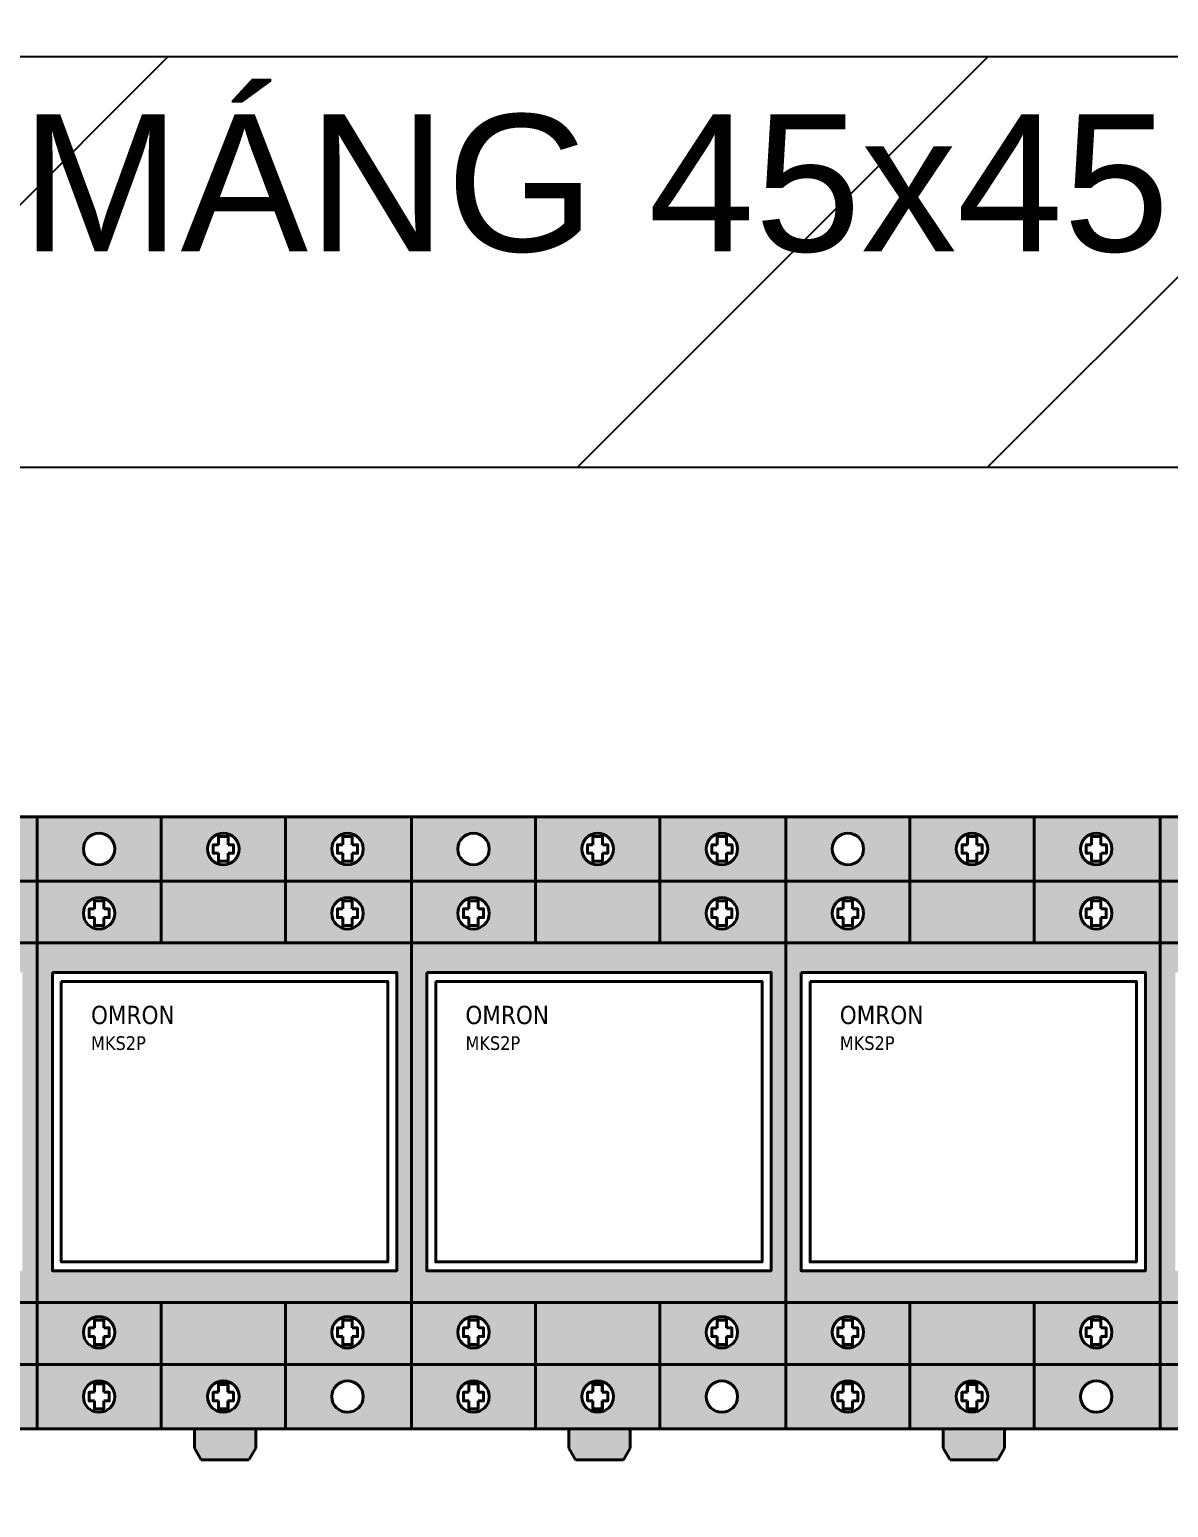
# Model space of a CAD drawing. Header units: inches. Extents: x 14 to 2932, y 13 to 1968.
# Drawn here: x 1271.1 to 1395.8, y 996.5 to 1158.4 of the extents above; entities that cross this region are included whole.
import ezdxf

# ---------------------------------------------------------------- set-up
doc = ezdxf.new("R2010")
doc.units = ezdxf.units.IN
doc.header["$MEASUREMENT"] = 0
doc.layers.add('3', color=7, linetype='Continuous')
doc.layers.add('TEXT', color=3, linetype='Continuous', lineweight=9)
doc.styles.add('Tahoma (Input Text)', font='tahoma.ttf')
doc.styles.add('text tủ 17.7', font='arial.ttf', dxfattribs={"height": 15})

msp = doc.modelspace()

# ---------------------------------------------------------------- hatches: boundary and pattern name
at = {"layer": '3'}
h = msp.add_hatch(dxfattribs=at)
h.set_pattern_fill('ANSI32', color=8, scale=10)
h.set_pattern_definition([(45, (-5275.68, 2855.33), (-67.3519, 67.3519), []), (45, (-5230.78, 2855.33), (-67.3519, 67.3519), [])])
h.paths.add_polyline_path([(1077.636, 809.416), (1122.636, 809.416), (1122.636, 1637.416), (1077.636, 1637.416)])
h.paths.add_polyline_path([(1605.636, 809.416), (1560.636, 809.416), (1560.636, 1637.416), (1605.636, 1637.416)])
h.paths.add_polyline_path([(1122.636, 1305.416), (1560.636, 1305.416), (1560.636, 1350.416), (1122.636, 1350.416)])
h.paths.add_polyline_path([(1122.636, 1155.416), (1560.636, 1155.416), (1560.636, 1110.416), (1122.636, 1110.416)])
h.paths.add_polyline_path([(1122.636, 921.923), (1560.636, 921.923), (1560.636, 966.923), (1122.636, 966.923)])
at = {"layer": '3', "lineweight": 40, "true_color": 0x636466}
h = msp.add_hatch(color=251, dxfattribs=at)
h.dxf.hatch_style = 1
h.paths.add_polyline_path([(1244.489, 1072.17), (1230.889, 1072.17), (1230.889, 1065.131), (1244.489, 1065.131)])
h.paths.add_polyline_path([(1239.414, 1068.65, -1), (1235.963, 1068.65, -1)], flags=16)
h.paths.add_polyline_path([(1244.489, 1065.131), (1230.889, 1065.131), (1230.889, 1058.358), (1244.489, 1058.358)])
h.paths.add_polyline_path([(1239.414, 1061.611, -1), (1235.963, 1061.611, -1)], flags=16)
h.paths.add_polyline_path([(1236.584, 1062.084), (1237.166, 1062.084), (1237.166, 1062.987), (1238.196, 1062.987), (1238.196, 1062.084), (1238.793, 1062.084), (1238.793, 1061.138), (1238.196, 1061.138), (1238.196, 1060.282), (1237.166, 1060.282), (1237.166, 1061.138), (1236.584, 1061.138)], flags=0)
h.paths.add_polyline_path([(1258.089, 1065.131), (1244.489, 1065.131), (1244.489, 1058.358), (1258.089, 1058.358)])
h.paths.add_polyline_path([(1258.089, 1072.17), (1244.489, 1072.17), (1244.489, 1065.131), (1258.089, 1065.131)])
h.paths.add_polyline_path([(1249.563, 1068.65, -1), (1253.014, 1068.65, -1)], flags=16)
h.paths.add_polyline_path([(1250.192, 1069.123), (1250.773, 1069.123), (1250.773, 1070.026), (1251.804, 1070.026), (1251.804, 1069.123), (1252.4, 1069.123), (1252.4, 1068.177), (1251.804, 1068.177), (1251.804, 1067.321), (1250.773, 1067.321), (1250.773, 1068.177), (1250.192, 1068.177)], flags=0)
h.paths.add_polyline_path([(1271.889, 1072.17), (1258.089, 1072.17), (1258.089, 1065.131), (1271.889, 1065.131)])
h.paths.add_polyline_path([(1263.163, 1068.65, -1), (1266.614, 1068.65, -1)], flags=16)
h.paths.add_polyline_path([(1263.792, 1068.177), (1263.792, 1069.123), (1264.373, 1069.123), (1264.373, 1070.026), (1265.404, 1070.026), (1265.404, 1069.123), (1266, 1069.123), (1266, 1068.177), (1265.404, 1068.177), (1265.404, 1067.321), (1264.373, 1067.321), (1264.373, 1068.177)], flags=0)
h.paths.add_polyline_path([(1271.889, 1065.131), (1258.089, 1065.131), (1258.089, 1058.358), (1271.889, 1058.358)])
h.paths.add_polyline_path([(1266.614, 1061.611, -1), (1263.163, 1061.611, -1)], flags=16)
h.paths.add_polyline_path([(1263.784, 1062.084), (1264.366, 1062.084), (1264.366, 1062.987), (1265.396, 1062.987), (1265.396, 1062.084), (1265.993, 1062.084), (1265.993, 1061.138), (1265.396, 1061.138), (1265.396, 1060.282), (1264.366, 1060.282), (1264.366, 1061.138), (1263.784, 1061.138)], flags=0)
h.paths.add_polyline_path([(1271.889, 1058.358), (1230.889, 1058.358), (1230.889, 1005.17), (1271.889, 1005.17)])
h.paths.add_polyline_path([(1270.275, 1055.134), (1270.275, 1022.46), (1232.566, 1022.46), (1232.566, 1055.134)], flags=16)
h.paths.add_polyline_path([(1269.296, 1054.154), (1269.296, 1023.44), (1233.546, 1023.44), (1233.546, 1054.154)], flags=0)
h.paths.add_polyline_path([(1266.614, 1015.728, -1), (1263.163, 1015.728, -1)], flags=16)
h.paths.add_polyline_path([(1264.366, 1017.105), (1265.396, 1017.105), (1265.396, 1016.202), (1265.993, 1016.202), (1265.993, 1015.255), (1265.396, 1015.255), (1265.396, 1014.4), (1264.366, 1014.4), (1264.366, 1015.255), (1263.784, 1015.255), (1263.784, 1016.202), (1264.366, 1016.202)], flags=0)
h.paths.add_polyline_path([(1239.414, 1015.728, -1), (1235.963, 1015.728, -1)], flags=16)
h.paths.add_polyline_path([(1238.196, 1017.105), (1238.196, 1016.202), (1238.793, 1016.202), (1238.793, 1015.255), (1238.196, 1015.255), (1238.196, 1014.4), (1237.166, 1014.4), (1237.166, 1015.255), (1236.584, 1015.255), (1236.584, 1016.202), (1237.166, 1016.202), (1237.166, 1017.105)], flags=0)
h.paths.add_polyline_path([(1253.014, 1008.689, -1), (1249.563, 1008.689, -1)], flags=16)
h.paths.add_polyline_path([(1251.796, 1010.066), (1251.796, 1009.163), (1252.393, 1009.163), (1252.393, 1008.216), (1251.796, 1008.216), (1251.796, 1007.361), (1250.766, 1007.361), (1250.766, 1008.216), (1250.184, 1008.216), (1250.184, 1009.163), (1250.766, 1009.163), (1250.766, 1010.066)], flags=0)
h.paths.add_polyline_path([(1266.614, 1008.689, -1), (1263.163, 1008.689, -1)], flags=16)
h.paths.add_polyline_path([(1239.414, 1008.689, -1), (1235.963, 1008.689, -1)], flags=16)
h.paths.add_polyline_path([(1238.196, 1010.066), (1238.196, 1009.163), (1238.793, 1009.163), (1238.793, 1008.216), (1238.196, 1008.216), (1238.196, 1007.361), (1237.166, 1007.361), (1237.166, 1008.216), (1236.584, 1008.216), (1236.584, 1009.163), (1237.166, 1009.163), (1237.166, 1010.066)], flags=0)
h.paths.add_polyline_path([(1235.899, 1045.064), (1247.018, 1045.064), (1247.018, 1052.94), (1235.899, 1052.94)], flags=8)
h = msp.add_hatch(color=251, dxfattribs=at)
h.dxf.hatch_style = 1
h.paths.add_polyline_path([(1285.489, 1072.17), (1271.889, 1072.17), (1271.889, 1065.131), (1285.489, 1065.131)])
h.paths.add_polyline_path([(1280.414, 1068.65, -1), (1276.963, 1068.65, -1)], flags=16)
h.paths.add_polyline_path([(1285.489, 1065.131), (1271.889, 1065.131), (1271.889, 1058.358), (1285.489, 1058.358)])
h.paths.add_polyline_path([(1280.414, 1061.611, -1), (1276.963, 1061.611, -1)], flags=16)
h.paths.add_polyline_path([(1277.584, 1062.084), (1278.166, 1062.084), (1278.166, 1062.987), (1279.196, 1062.987), (1279.196, 1062.084), (1279.793, 1062.084), (1279.793, 1061.138), (1279.196, 1061.138), (1279.196, 1060.282), (1278.166, 1060.282), (1278.166, 1061.138), (1277.584, 1061.138)], flags=0)
h.paths.add_polyline_path([(1299.089, 1065.131), (1285.489, 1065.131), (1285.489, 1058.358), (1299.089, 1058.358)])
h.paths.add_polyline_path([(1299.089, 1072.17), (1285.489, 1072.17), (1285.489, 1065.131), (1299.089, 1065.131)])
h.paths.add_polyline_path([(1290.563, 1068.65, -1), (1294.014, 1068.65, -1)], flags=16)
h.paths.add_polyline_path([(1291.192, 1069.123), (1291.773, 1069.123), (1291.773, 1070.026), (1292.804, 1070.026), (1292.804, 1069.123), (1293.4, 1069.123), (1293.4, 1068.177), (1292.804, 1068.177), (1292.804, 1067.321), (1291.773, 1067.321), (1291.773, 1068.177), (1291.192, 1068.177)], flags=0)
h.paths.add_polyline_path([(1312.889, 1072.17), (1299.089, 1072.17), (1299.089, 1065.131), (1312.889, 1065.131)])
h.paths.add_polyline_path([(1304.163, 1068.65, -1), (1307.614, 1068.65, -1)], flags=16)
h.paths.add_polyline_path([(1304.792, 1068.177), (1304.792, 1069.123), (1305.373, 1069.123), (1305.373, 1070.026), (1306.404, 1070.026), (1306.404, 1069.123), (1307, 1069.123), (1307, 1068.177), (1306.404, 1068.177), (1306.404, 1067.321), (1305.373, 1067.321), (1305.373, 1068.177)], flags=0)
h.paths.add_polyline_path([(1312.889, 1065.131), (1299.089, 1065.131), (1299.089, 1058.358), (1312.889, 1058.358)])
h.paths.add_polyline_path([(1307.614, 1061.611, -1), (1304.163, 1061.611, -1)], flags=16)
h.paths.add_polyline_path([(1304.784, 1062.084), (1305.366, 1062.084), (1305.366, 1062.987), (1306.396, 1062.987), (1306.396, 1062.084), (1306.993, 1062.084), (1306.993, 1061.138), (1306.396, 1061.138), (1306.396, 1060.282), (1305.366, 1060.282), (1305.366, 1061.138), (1304.784, 1061.138)], flags=0)
h.paths.add_polyline_path([(1312.889, 1058.358), (1271.889, 1058.358), (1271.889, 1005.17), (1312.889, 1005.17)])
h.paths.add_polyline_path([(1311.275, 1055.134), (1311.275, 1022.46), (1273.566, 1022.46), (1273.566, 1055.134)], flags=16)
h.paths.add_polyline_path([(1310.296, 1054.154), (1310.296, 1023.44), (1274.546, 1023.44), (1274.546, 1054.154)], flags=0)
h.paths.add_polyline_path([(1307.614, 1015.728, -1), (1304.163, 1015.728, -1)], flags=16)
h.paths.add_polyline_path([(1305.366, 1017.105), (1306.396, 1017.105), (1306.396, 1016.202), (1306.993, 1016.202), (1306.993, 1015.255), (1306.396, 1015.255), (1306.396, 1014.4), (1305.366, 1014.4), (1305.366, 1015.255), (1304.784, 1015.255), (1304.784, 1016.202), (1305.366, 1016.202)], flags=0)
h.paths.add_polyline_path([(1280.414, 1015.728, -1), (1276.963, 1015.728, -1)], flags=16)
h.paths.add_polyline_path([(1279.196, 1017.105), (1279.196, 1016.202), (1279.793, 1016.202), (1279.793, 1015.255), (1279.196, 1015.255), (1279.196, 1014.4), (1278.166, 1014.4), (1278.166, 1015.255), (1277.584, 1015.255), (1277.584, 1016.202), (1278.166, 1016.202), (1278.166, 1017.105)], flags=0)
h.paths.add_polyline_path([(1294.014, 1008.689, -1), (1290.563, 1008.689, -1)], flags=16)
h.paths.add_polyline_path([(1292.796, 1010.066), (1292.796, 1009.163), (1293.393, 1009.163), (1293.393, 1008.216), (1292.796, 1008.216), (1292.796, 1007.361), (1291.766, 1007.361), (1291.766, 1008.216), (1291.184, 1008.216), (1291.184, 1009.163), (1291.766, 1009.163), (1291.766, 1010.066)], flags=0)
h.paths.add_polyline_path([(1307.614, 1008.689, -1), (1304.163, 1008.689, -1)], flags=16)
h.paths.add_polyline_path([(1280.414, 1008.689, -1), (1276.963, 1008.689, -1)], flags=16)
h.paths.add_polyline_path([(1279.196, 1010.066), (1279.196, 1009.163), (1279.793, 1009.163), (1279.793, 1008.216), (1279.196, 1008.216), (1279.196, 1007.361), (1278.166, 1007.361), (1278.166, 1008.216), (1277.584, 1008.216), (1277.584, 1009.163), (1278.166, 1009.163), (1278.166, 1010.066)], flags=0)
h.paths.add_polyline_path([(1276.899, 1045.064), (1288.018, 1045.064), (1288.018, 1052.94), (1276.899, 1052.94)], flags=8)
h = msp.add_hatch(color=251, dxfattribs=at)
h.dxf.hatch_style = 1
h.paths.add_polyline_path([(1326.489, 1072.17), (1312.889, 1072.17), (1312.889, 1065.131), (1326.489, 1065.131)])
h.paths.add_polyline_path([(1321.414, 1068.65, -1), (1317.963, 1068.65, -1)], flags=16)
h.paths.add_polyline_path([(1326.489, 1065.131), (1312.889, 1065.131), (1312.889, 1058.358), (1326.489, 1058.358)])
h.paths.add_polyline_path([(1321.414, 1061.611, -1), (1317.963, 1061.611, -1)], flags=16)
h.paths.add_polyline_path([(1318.584, 1062.084), (1319.166, 1062.084), (1319.166, 1062.987), (1320.196, 1062.987), (1320.196, 1062.084), (1320.793, 1062.084), (1320.793, 1061.138), (1320.196, 1061.138), (1320.196, 1060.282), (1319.166, 1060.282), (1319.166, 1061.138), (1318.584, 1061.138)], flags=0)
h.paths.add_polyline_path([(1340.089, 1065.131), (1326.489, 1065.131), (1326.489, 1058.358), (1340.089, 1058.358)])
h.paths.add_polyline_path([(1340.089, 1072.17), (1326.489, 1072.17), (1326.489, 1065.131), (1340.089, 1065.131)])
h.paths.add_polyline_path([(1331.563, 1068.65, -1), (1335.014, 1068.65, -1)], flags=16)
h.paths.add_polyline_path([(1332.192, 1069.123), (1332.773, 1069.123), (1332.773, 1070.026), (1333.804, 1070.026), (1333.804, 1069.123), (1334.4, 1069.123), (1334.4, 1068.177), (1333.804, 1068.177), (1333.804, 1067.321), (1332.773, 1067.321), (1332.773, 1068.177), (1332.192, 1068.177)], flags=0)
h.paths.add_polyline_path([(1353.889, 1072.17), (1340.089, 1072.17), (1340.089, 1065.131), (1353.889, 1065.131)])
h.paths.add_polyline_path([(1345.163, 1068.65, -1), (1348.614, 1068.65, -1)], flags=16)
h.paths.add_polyline_path([(1345.792, 1068.177), (1345.792, 1069.123), (1346.373, 1069.123), (1346.373, 1070.026), (1347.404, 1070.026), (1347.404, 1069.123), (1348, 1069.123), (1348, 1068.177), (1347.404, 1068.177), (1347.404, 1067.321), (1346.373, 1067.321), (1346.373, 1068.177)], flags=0)
h.paths.add_polyline_path([(1353.889, 1065.131), (1340.089, 1065.131), (1340.089, 1058.358), (1353.889, 1058.358)])
h.paths.add_polyline_path([(1348.614, 1061.611, -1), (1345.163, 1061.611, -1)], flags=16)
h.paths.add_polyline_path([(1345.784, 1062.084), (1346.366, 1062.084), (1346.366, 1062.987), (1347.396, 1062.987), (1347.396, 1062.084), (1347.993, 1062.084), (1347.993, 1061.138), (1347.396, 1061.138), (1347.396, 1060.282), (1346.366, 1060.282), (1346.366, 1061.138), (1345.784, 1061.138)], flags=0)
h.paths.add_polyline_path([(1353.889, 1058.358), (1312.889, 1058.358), (1312.889, 1005.17), (1353.889, 1005.17)])
h.paths.add_polyline_path([(1352.275, 1055.134), (1352.275, 1022.46), (1314.566, 1022.46), (1314.566, 1055.134)], flags=16)
h.paths.add_polyline_path([(1351.296, 1054.154), (1351.296, 1023.44), (1315.546, 1023.44), (1315.546, 1054.154)], flags=0)
h.paths.add_polyline_path([(1348.614, 1015.728, -1), (1345.163, 1015.728, -1)], flags=16)
h.paths.add_polyline_path([(1346.366, 1017.105), (1347.396, 1017.105), (1347.396, 1016.202), (1347.993, 1016.202), (1347.993, 1015.255), (1347.396, 1015.255), (1347.396, 1014.4), (1346.366, 1014.4), (1346.366, 1015.255), (1345.784, 1015.255), (1345.784, 1016.202), (1346.366, 1016.202)], flags=0)
h.paths.add_polyline_path([(1321.414, 1015.728, -1), (1317.963, 1015.728, -1)], flags=16)
h.paths.add_polyline_path([(1320.196, 1017.105), (1320.196, 1016.202), (1320.793, 1016.202), (1320.793, 1015.255), (1320.196, 1015.255), (1320.196, 1014.4), (1319.166, 1014.4), (1319.166, 1015.255), (1318.584, 1015.255), (1318.584, 1016.202), (1319.166, 1016.202), (1319.166, 1017.105)], flags=0)
h.paths.add_polyline_path([(1335.014, 1008.689, -1), (1331.563, 1008.689, -1)], flags=16)
h.paths.add_polyline_path([(1333.796, 1010.066), (1333.796, 1009.163), (1334.393, 1009.163), (1334.393, 1008.216), (1333.796, 1008.216), (1333.796, 1007.361), (1332.766, 1007.361), (1332.766, 1008.216), (1332.184, 1008.216), (1332.184, 1009.163), (1332.766, 1009.163), (1332.766, 1010.066)], flags=0)
h.paths.add_polyline_path([(1348.614, 1008.689, -1), (1345.163, 1008.689, -1)], flags=16)
h.paths.add_polyline_path([(1321.414, 1008.689, -1), (1317.963, 1008.689, -1)], flags=16)
h.paths.add_polyline_path([(1320.196, 1010.066), (1320.196, 1009.163), (1320.793, 1009.163), (1320.793, 1008.216), (1320.196, 1008.216), (1320.196, 1007.361), (1319.166, 1007.361), (1319.166, 1008.216), (1318.584, 1008.216), (1318.584, 1009.163), (1319.166, 1009.163), (1319.166, 1010.066)], flags=0)
h.paths.add_polyline_path([(1317.899, 1045.064), (1329.018, 1045.064), (1329.018, 1052.94), (1317.899, 1052.94)], flags=8)
h = msp.add_hatch(color=251, dxfattribs=at)
h.dxf.hatch_style = 1
h.paths.add_polyline_path([(1367.489, 1072.17), (1353.889, 1072.17), (1353.889, 1065.131), (1367.489, 1065.131)])
h.paths.add_polyline_path([(1362.414, 1068.65, -1), (1358.963, 1068.65, -1)], flags=16)
h.paths.add_polyline_path([(1367.489, 1065.131), (1353.889, 1065.131), (1353.889, 1058.358), (1367.489, 1058.358)])
h.paths.add_polyline_path([(1362.414, 1061.611, -1), (1358.963, 1061.611, -1)], flags=16)
h.paths.add_polyline_path([(1359.584, 1062.084), (1360.166, 1062.084), (1360.166, 1062.987), (1361.196, 1062.987), (1361.196, 1062.084), (1361.793, 1062.084), (1361.793, 1061.138), (1361.196, 1061.138), (1361.196, 1060.282), (1360.166, 1060.282), (1360.166, 1061.138), (1359.584, 1061.138)], flags=0)
h.paths.add_polyline_path([(1381.089, 1065.131), (1367.489, 1065.131), (1367.489, 1058.358), (1381.089, 1058.358)])
h.paths.add_polyline_path([(1381.089, 1072.17), (1367.489, 1072.17), (1367.489, 1065.131), (1381.089, 1065.131)])
h.paths.add_polyline_path([(1372.563, 1068.65, -1), (1376.014, 1068.65, -1)], flags=16)
h.paths.add_polyline_path([(1373.192, 1069.123), (1373.773, 1069.123), (1373.773, 1070.026), (1374.804, 1070.026), (1374.804, 1069.123), (1375.4, 1069.123), (1375.4, 1068.177), (1374.804, 1068.177), (1374.804, 1067.321), (1373.773, 1067.321), (1373.773, 1068.177), (1373.192, 1068.177)], flags=0)
h.paths.add_polyline_path([(1394.889, 1072.17), (1381.089, 1072.17), (1381.089, 1065.131), (1394.889, 1065.131)])
h.paths.add_polyline_path([(1386.163, 1068.65, -1), (1389.614, 1068.65, -1)], flags=16)
h.paths.add_polyline_path([(1386.792, 1068.177), (1386.792, 1069.123), (1387.373, 1069.123), (1387.373, 1070.026), (1388.404, 1070.026), (1388.404, 1069.123), (1389, 1069.123), (1389, 1068.177), (1388.404, 1068.177), (1388.404, 1067.321), (1387.373, 1067.321), (1387.373, 1068.177)], flags=0)
h.paths.add_polyline_path([(1394.889, 1065.131), (1381.089, 1065.131), (1381.089, 1058.358), (1394.889, 1058.358)])
h.paths.add_polyline_path([(1389.614, 1061.611, -1), (1386.163, 1061.611, -1)], flags=16)
h.paths.add_polyline_path([(1386.784, 1062.084), (1387.366, 1062.084), (1387.366, 1062.987), (1388.396, 1062.987), (1388.396, 1062.084), (1388.993, 1062.084), (1388.993, 1061.138), (1388.396, 1061.138), (1388.396, 1060.282), (1387.366, 1060.282), (1387.366, 1061.138), (1386.784, 1061.138)], flags=0)
h.paths.add_polyline_path([(1394.889, 1058.358), (1353.889, 1058.358), (1353.889, 1005.17), (1394.889, 1005.17)])
h.paths.add_polyline_path([(1393.275, 1055.134), (1393.275, 1022.46), (1355.566, 1022.46), (1355.566, 1055.134)], flags=16)
h.paths.add_polyline_path([(1392.296, 1054.154), (1392.296, 1023.44), (1356.546, 1023.44), (1356.546, 1054.154)], flags=0)
h.paths.add_polyline_path([(1389.614, 1015.728, -1), (1386.163, 1015.728, -1)], flags=16)
h.paths.add_polyline_path([(1387.366, 1017.105), (1388.396, 1017.105), (1388.396, 1016.202), (1388.993, 1016.202), (1388.993, 1015.255), (1388.396, 1015.255), (1388.396, 1014.4), (1387.366, 1014.4), (1387.366, 1015.255), (1386.784, 1015.255), (1386.784, 1016.202), (1387.366, 1016.202)], flags=0)
h.paths.add_polyline_path([(1362.414, 1015.728, -1), (1358.963, 1015.728, -1)], flags=16)
h.paths.add_polyline_path([(1361.196, 1017.105), (1361.196, 1016.202), (1361.793, 1016.202), (1361.793, 1015.255), (1361.196, 1015.255), (1361.196, 1014.4), (1360.166, 1014.4), (1360.166, 1015.255), (1359.584, 1015.255), (1359.584, 1016.202), (1360.166, 1016.202), (1360.166, 1017.105)], flags=0)
h.paths.add_polyline_path([(1376.014, 1008.689, -1), (1372.563, 1008.689, -1)], flags=16)
h.paths.add_polyline_path([(1374.796, 1010.066), (1374.796, 1009.163), (1375.393, 1009.163), (1375.393, 1008.216), (1374.796, 1008.216), (1374.796, 1007.361), (1373.766, 1007.361), (1373.766, 1008.216), (1373.184, 1008.216), (1373.184, 1009.163), (1373.766, 1009.163), (1373.766, 1010.066)], flags=0)
h.paths.add_polyline_path([(1389.614, 1008.689, -1), (1386.163, 1008.689, -1)], flags=16)
h.paths.add_polyline_path([(1362.414, 1008.689, -1), (1358.963, 1008.689, -1)], flags=16)
h.paths.add_polyline_path([(1361.196, 1010.066), (1361.196, 1009.163), (1361.793, 1009.163), (1361.793, 1008.216), (1361.196, 1008.216), (1361.196, 1007.361), (1360.166, 1007.361), (1360.166, 1008.216), (1359.584, 1008.216), (1359.584, 1009.163), (1360.166, 1009.163), (1360.166, 1010.066)], flags=0)
h.paths.add_polyline_path([(1358.899, 1045.064), (1370.018, 1045.064), (1370.018, 1052.94), (1358.899, 1052.94)], flags=8)
h = msp.add_hatch(color=251, dxfattribs=at)
h.dxf.hatch_style = 1
h.paths.add_polyline_path([(1408.489, 1072.17), (1394.889, 1072.17), (1394.889, 1065.131), (1408.489, 1065.131)])
h.paths.add_polyline_path([(1403.414, 1068.65, -1), (1399.963, 1068.65, -1)], flags=16)
h.paths.add_polyline_path([(1408.489, 1065.131), (1394.889, 1065.131), (1394.889, 1058.358), (1408.489, 1058.358)])
h.paths.add_polyline_path([(1403.414, 1061.611, -1), (1399.963, 1061.611, -1)], flags=16)
h.paths.add_polyline_path([(1400.584, 1062.084), (1401.166, 1062.084), (1401.166, 1062.987), (1402.196, 1062.987), (1402.196, 1062.084), (1402.793, 1062.084), (1402.793, 1061.138), (1402.196, 1061.138), (1402.196, 1060.282), (1401.166, 1060.282), (1401.166, 1061.138), (1400.584, 1061.138)], flags=0)
h.paths.add_polyline_path([(1422.089, 1065.131), (1408.489, 1065.131), (1408.489, 1058.358), (1422.089, 1058.358)])
h.paths.add_polyline_path([(1422.089, 1072.17), (1408.489, 1072.17), (1408.489, 1065.131), (1422.089, 1065.131)])
h.paths.add_polyline_path([(1413.563, 1068.65, -1), (1417.014, 1068.65, -1)], flags=16)
h.paths.add_polyline_path([(1414.192, 1069.123), (1414.773, 1069.123), (1414.773, 1070.026), (1415.804, 1070.026), (1415.804, 1069.123), (1416.4, 1069.123), (1416.4, 1068.177), (1415.804, 1068.177), (1415.804, 1067.321), (1414.773, 1067.321), (1414.773, 1068.177), (1414.192, 1068.177)], flags=0)
h.paths.add_polyline_path([(1435.889, 1072.17), (1422.089, 1072.17), (1422.089, 1065.131), (1435.889, 1065.131)])
h.paths.add_polyline_path([(1427.163, 1068.65, -1), (1430.614, 1068.65, -1)], flags=16)
h.paths.add_polyline_path([(1427.792, 1068.177), (1427.792, 1069.123), (1428.373, 1069.123), (1428.373, 1070.026), (1429.404, 1070.026), (1429.404, 1069.123), (1430, 1069.123), (1430, 1068.177), (1429.404, 1068.177), (1429.404, 1067.321), (1428.373, 1067.321), (1428.373, 1068.177)], flags=0)
h.paths.add_polyline_path([(1435.889, 1065.131), (1422.089, 1065.131), (1422.089, 1058.358), (1435.889, 1058.358)])
h.paths.add_polyline_path([(1430.614, 1061.611, -1), (1427.163, 1061.611, -1)], flags=16)
h.paths.add_polyline_path([(1427.784, 1062.084), (1428.366, 1062.084), (1428.366, 1062.987), (1429.396, 1062.987), (1429.396, 1062.084), (1429.993, 1062.084), (1429.993, 1061.138), (1429.396, 1061.138), (1429.396, 1060.282), (1428.366, 1060.282), (1428.366, 1061.138), (1427.784, 1061.138)], flags=0)
h.paths.add_polyline_path([(1435.889, 1058.358), (1394.889, 1058.358), (1394.889, 1005.17), (1435.889, 1005.17)])
h.paths.add_polyline_path([(1434.275, 1055.134), (1434.275, 1022.46), (1396.566, 1022.46), (1396.566, 1055.134)], flags=16)
h.paths.add_polyline_path([(1433.296, 1054.154), (1433.296, 1023.44), (1397.546, 1023.44), (1397.546, 1054.154)], flags=0)
h.paths.add_polyline_path([(1430.614, 1015.728, -1), (1427.163, 1015.728, -1)], flags=16)
h.paths.add_polyline_path([(1428.366, 1017.105), (1429.396, 1017.105), (1429.396, 1016.202), (1429.993, 1016.202), (1429.993, 1015.255), (1429.396, 1015.255), (1429.396, 1014.4), (1428.366, 1014.4), (1428.366, 1015.255), (1427.784, 1015.255), (1427.784, 1016.202), (1428.366, 1016.202)], flags=0)
h.paths.add_polyline_path([(1403.414, 1015.728, -1), (1399.963, 1015.728, -1)], flags=16)
h.paths.add_polyline_path([(1402.196, 1017.105), (1402.196, 1016.202), (1402.793, 1016.202), (1402.793, 1015.255), (1402.196, 1015.255), (1402.196, 1014.4), (1401.166, 1014.4), (1401.166, 1015.255), (1400.584, 1015.255), (1400.584, 1016.202), (1401.166, 1016.202), (1401.166, 1017.105)], flags=0)
h.paths.add_polyline_path([(1417.014, 1008.689, -1), (1413.563, 1008.689, -1)], flags=16)
h.paths.add_polyline_path([(1415.796, 1010.066), (1415.796, 1009.163), (1416.393, 1009.163), (1416.393, 1008.216), (1415.796, 1008.216), (1415.796, 1007.361), (1414.766, 1007.361), (1414.766, 1008.216), (1414.184, 1008.216), (1414.184, 1009.163), (1414.766, 1009.163), (1414.766, 1010.066)], flags=0)
h.paths.add_polyline_path([(1430.614, 1008.689, -1), (1427.163, 1008.689, -1)], flags=16)
h.paths.add_polyline_path([(1403.414, 1008.689, -1), (1399.963, 1008.689, -1)], flags=16)
h.paths.add_polyline_path([(1402.196, 1010.066), (1402.196, 1009.163), (1402.793, 1009.163), (1402.793, 1008.216), (1402.196, 1008.216), (1402.196, 1007.361), (1401.166, 1007.361), (1401.166, 1008.216), (1400.584, 1008.216), (1400.584, 1009.163), (1401.166, 1009.163), (1401.166, 1010.066)], flags=0)
h.paths.add_polyline_path([(1399.899, 1045.064), (1411.018, 1045.064), (1411.018, 1052.94), (1399.899, 1052.94)], flags=8)
at = {"layer": '3', "lineweight": 40}
h = msp.add_hatch(color=2, dxfattribs=at)
h.dxf.hatch_style = 1
h.paths.add_polyline_path([(1295.102, 1001.744), (1295.852, 1003.043), (1295.852, 1005.17), (1289.117, 1005.17), (1289.117, 1003.043), (1289.875, 1001.748)])
h = msp.add_hatch(color=2, dxfattribs=at)
h.dxf.hatch_style = 1
h.paths.add_polyline_path([(1336.102, 1001.744), (1336.852, 1003.043), (1336.852, 1005.17), (1330.117, 1005.17), (1330.117, 1003.043), (1330.875, 1001.748)])
h = msp.add_hatch(color=2, dxfattribs=at)
h.dxf.hatch_style = 1
h.paths.add_polyline_path([(1377.102, 1001.744), (1377.852, 1003.043), (1377.852, 1005.17), (1371.117, 1005.17), (1371.117, 1003.043), (1371.875, 1001.748)])

# ---------------------------------------------------------------- linework, layer by layer
at = {"lineweight": 40}
for p, q in [((1285.489, 1072.17), (1285.489, 1058.358)), ((1299.089, 1072.17), (1299.089, 1058.358)), ((1326.489, 1072.17), (1326.489, 1058.358)), ((1340.089, 1072.17), (1340.089, 1058.358)), ((1367.489, 1072.17), (1367.489, 1058.358)), ((1381.089, 1072.17), (1381.089, 1058.358)), ((1230.889, 1065.131), (1271.889, 1065.131)), ((1271.889, 1065.131), (1312.889, 1065.131)), ((1312.889, 1065.131), (1353.889, 1065.131)), ((1353.889, 1065.131), (1394.889, 1065.131)), ((1394.889, 1065.131), (1435.889, 1065.131)), ((1230.889, 1058.358), (1271.889, 1058.358)), ((1271.889, 1058.358), (1312.889, 1058.358)), ((1312.889, 1058.358), (1353.889, 1058.358)), ((1353.889, 1058.358), (1394.889, 1058.358)), ((1394.889, 1058.358), (1435.889, 1058.358)), ((1230.889, 1018.982), (1271.889, 1018.982)), ((1271.889, 1018.982), (1312.889, 1018.982)), ((1285.489, 1005.17), (1285.489, 1018.982)), ((1299.089, 1005.17), (1299.089, 1018.982)), ((1312.889, 1018.982), (1353.889, 1018.982)), ((1326.489, 1005.17), (1326.489, 1018.982)), ((1340.089, 1005.17), (1340.089, 1018.982)), ((1353.889, 1018.982), (1394.889, 1018.982)), ((1367.489, 1005.17), (1367.489, 1018.982)), ((1381.089, 1005.17), (1381.089, 1018.982)), ((1394.889, 1018.982), (1435.889, 1018.982)), ((1230.889, 1012.209), (1271.889, 1012.209)), ((1271.889, 1012.209), (1312.889, 1012.209)), ((1312.889, 1012.209), (1353.889, 1012.209)), ((1353.889, 1012.209), (1394.889, 1012.209)), ((1394.889, 1012.209), (1435.889, 1012.209)), ((1289.117, 1003.043), (1289.875, 1001.748)), ((1295.852, 1003.043), (1295.102, 1001.744)), ((1330.117, 1003.043), (1330.875, 1001.748)), ((1336.852, 1003.043), (1336.102, 1001.744)), ((1371.117, 1003.043), (1371.875, 1001.748)), ((1377.852, 1003.043), (1377.102, 1001.744)), ((1289.875, 1001.748), (1295.102, 1001.744)), ((1330.875, 1001.748), (1336.102, 1001.744)), ((1371.875, 1001.748), (1377.102, 1001.744))]:
    msp.add_line(p, q, dxfattribs=at)
at = {"color": 4}
msp.add_lwpolyline([(1122.636, 1155.416), (1560.636, 1155.416), (1560.636, 1110.416), (1122.636, 1110.416)], close=True, dxfattribs=at)
at = {"lineweight": 40}
for points in [[(1230.889, 1072.17), (1271.889, 1072.17), (1271.889, 1005.17), (1230.889, 1005.17)], [(1271.889, 1072.17), (1312.889, 1072.17), (1312.889, 1005.17), (1271.889, 1005.17)], [(1312.889, 1072.17), (1353.889, 1072.17), (1353.889, 1005.17), (1312.889, 1005.17)], [(1353.889, 1072.17), (1394.889, 1072.17), (1394.889, 1005.17), (1353.889, 1005.17)], [(1394.889, 1072.17), (1435.889, 1072.17), (1435.889, 1005.17), (1394.889, 1005.17)], [(1273.566, 1055.134), (1311.275, 1055.134), (1311.275, 1022.46), (1273.566, 1022.46)], [(1274.546, 1054.154), (1310.296, 1054.154), (1310.296, 1023.44), (1274.546, 1023.44)], [(1314.566, 1055.134), (1352.275, 1055.134), (1352.275, 1022.46), (1314.566, 1022.46)], [(1315.546, 1054.154), (1351.296, 1054.154), (1351.296, 1023.44), (1315.546, 1023.44)], [(1355.566, 1055.134), (1393.275, 1055.134), (1393.275, 1022.46), (1355.566, 1022.46)], [(1356.546, 1054.154), (1392.296, 1054.154), (1392.296, 1023.44), (1356.546, 1023.44)]]:
    msp.add_lwpolyline(points, close=True, dxfattribs=at)
at = {"color": 30, "lineweight": 40, "true_color": 0xf26722}
for points in [[(1291.773, 1069.123), (1291.773, 1070.026), (1292.804, 1070.026), (1292.804, 1069.123)], [(1305.373, 1069.123), (1305.373, 1070.026), (1306.404, 1070.026), (1306.404, 1069.123)], [(1332.773, 1069.123), (1332.773, 1070.026), (1333.804, 1070.026), (1333.804, 1069.123)], [(1346.373, 1069.123), (1346.373, 1070.026), (1347.404, 1070.026), (1347.404, 1069.123)], [(1373.773, 1069.123), (1373.773, 1070.026), (1374.804, 1070.026), (1374.804, 1069.123)], [(1387.373, 1069.123), (1387.373, 1070.026), (1388.404, 1070.026), (1388.404, 1069.123)], [(1291.773, 1068.177), (1291.192, 1068.177), (1291.192, 1069.123), (1291.773, 1069.123)], [(1292.804, 1068.177), (1292.804, 1067.321), (1291.773, 1067.321), (1291.773, 1068.177)], [(1292.804, 1069.123), (1293.4, 1069.123), (1293.4, 1068.177), (1292.804, 1068.177)], [(1305.373, 1068.177), (1304.792, 1068.177), (1304.792, 1069.123), (1305.373, 1069.123)], [(1306.404, 1068.177), (1306.404, 1067.321), (1305.373, 1067.321), (1305.373, 1068.177)], [(1306.404, 1069.123), (1307, 1069.123), (1307, 1068.177), (1306.404, 1068.177)], [(1332.773, 1068.177), (1332.192, 1068.177), (1332.192, 1069.123), (1332.773, 1069.123)], [(1333.804, 1068.177), (1333.804, 1067.321), (1332.773, 1067.321), (1332.773, 1068.177)], [(1333.804, 1069.123), (1334.4, 1069.123), (1334.4, 1068.177), (1333.804, 1068.177)], [(1346.373, 1068.177), (1345.792, 1068.177), (1345.792, 1069.123), (1346.373, 1069.123)], [(1347.404, 1068.177), (1347.404, 1067.321), (1346.373, 1067.321), (1346.373, 1068.177)], [(1347.404, 1069.123), (1348, 1069.123), (1348, 1068.177), (1347.404, 1068.177)], [(1373.773, 1068.177), (1373.192, 1068.177), (1373.192, 1069.123), (1373.773, 1069.123)], [(1374.804, 1068.177), (1374.804, 1067.321), (1373.773, 1067.321), (1373.773, 1068.177)], [(1374.804, 1069.123), (1375.4, 1069.123), (1375.4, 1068.177), (1374.804, 1068.177)], [(1387.373, 1068.177), (1386.792, 1068.177), (1386.792, 1069.123), (1387.373, 1069.123)], [(1388.404, 1068.177), (1388.404, 1067.321), (1387.373, 1067.321), (1387.373, 1068.177)], [(1388.404, 1069.123), (1389, 1069.123), (1389, 1068.177), (1388.404, 1068.177)], [(1278.166, 1061.138), (1277.584, 1061.138), (1277.584, 1062.084), (1278.166, 1062.084)], [(1278.166, 1062.084), (1278.166, 1062.987), (1279.196, 1062.987), (1279.196, 1062.084)], [(1279.196, 1062.084), (1279.793, 1062.084), (1279.793, 1061.138), (1279.196, 1061.138)], [(1305.366, 1061.138), (1304.784, 1061.138), (1304.784, 1062.084), (1305.366, 1062.084)], [(1305.366, 1062.084), (1305.366, 1062.987), (1306.396, 1062.987), (1306.396, 1062.084)], [(1306.396, 1062.084), (1306.993, 1062.084), (1306.993, 1061.138), (1306.396, 1061.138)], [(1319.166, 1061.138), (1318.584, 1061.138), (1318.584, 1062.084), (1319.166, 1062.084)], [(1319.166, 1062.084), (1319.166, 1062.987), (1320.196, 1062.987), (1320.196, 1062.084)], [(1320.196, 1062.084), (1320.793, 1062.084), (1320.793, 1061.138), (1320.196, 1061.138)], [(1346.366, 1061.138), (1345.784, 1061.138), (1345.784, 1062.084), (1346.366, 1062.084)], [(1346.366, 1062.084), (1346.366, 1062.987), (1347.396, 1062.987), (1347.396, 1062.084)], [(1347.396, 1062.084), (1347.993, 1062.084), (1347.993, 1061.138), (1347.396, 1061.138)], [(1360.166, 1061.138), (1359.584, 1061.138), (1359.584, 1062.084), (1360.166, 1062.084)], [(1360.166, 1062.084), (1360.166, 1062.987), (1361.196, 1062.987), (1361.196, 1062.084)], [(1361.196, 1062.084), (1361.793, 1062.084), (1361.793, 1061.138), (1361.196, 1061.138)], [(1387.366, 1061.138), (1386.784, 1061.138), (1386.784, 1062.084), (1387.366, 1062.084)], [(1387.366, 1062.084), (1387.366, 1062.987), (1388.396, 1062.987), (1388.396, 1062.084)], [(1388.396, 1062.084), (1388.993, 1062.084), (1388.993, 1061.138), (1388.396, 1061.138)], [(1279.196, 1061.138), (1279.196, 1060.282), (1278.166, 1060.282), (1278.166, 1061.138)], [(1306.396, 1061.138), (1306.396, 1060.282), (1305.366, 1060.282), (1305.366, 1061.138)], [(1320.196, 1061.138), (1320.196, 1060.282), (1319.166, 1060.282), (1319.166, 1061.138)], [(1347.396, 1061.138), (1347.396, 1060.282), (1346.366, 1060.282), (1346.366, 1061.138)], [(1361.196, 1061.138), (1361.196, 1060.282), (1360.166, 1060.282), (1360.166, 1061.138)], [(1388.396, 1061.138), (1388.396, 1060.282), (1387.366, 1060.282), (1387.366, 1061.138)], [(1279.196, 1016.202), (1279.196, 1017.057), (1278.166, 1017.057), (1278.166, 1016.202)], [(1306.396, 1016.202), (1306.396, 1017.057), (1305.366, 1017.057), (1305.366, 1016.202)], [(1320.196, 1016.202), (1320.196, 1017.057), (1319.166, 1017.057), (1319.166, 1016.202)], [(1347.396, 1016.202), (1347.396, 1017.057), (1346.366, 1017.057), (1346.366, 1016.202)], [(1361.196, 1016.202), (1361.196, 1017.057), (1360.166, 1017.057), (1360.166, 1016.202)], [(1388.396, 1016.202), (1388.396, 1017.057), (1387.366, 1017.057), (1387.366, 1016.202)], [(1278.166, 1016.202), (1277.584, 1016.202), (1277.584, 1015.255), (1278.166, 1015.255)], [(1278.166, 1015.255), (1278.166, 1014.352), (1279.196, 1014.352), (1279.196, 1015.255)], [(1279.196, 1015.255), (1279.793, 1015.255), (1279.793, 1016.202), (1279.196, 1016.202)], [(1305.366, 1016.202), (1304.784, 1016.202), (1304.784, 1015.255), (1305.366, 1015.255)], [(1305.366, 1015.255), (1305.366, 1014.352), (1306.396, 1014.352), (1306.396, 1015.255)], [(1306.396, 1015.255), (1306.993, 1015.255), (1306.993, 1016.202), (1306.396, 1016.202)], [(1319.166, 1016.202), (1318.584, 1016.202), (1318.584, 1015.255), (1319.166, 1015.255)], [(1319.166, 1015.255), (1319.166, 1014.352), (1320.196, 1014.352), (1320.196, 1015.255)], [(1320.196, 1015.255), (1320.793, 1015.255), (1320.793, 1016.202), (1320.196, 1016.202)], [(1346.366, 1016.202), (1345.784, 1016.202), (1345.784, 1015.255), (1346.366, 1015.255)], [(1346.366, 1015.255), (1346.366, 1014.352), (1347.396, 1014.352), (1347.396, 1015.255)], [(1347.396, 1015.255), (1347.993, 1015.255), (1347.993, 1016.202), (1347.396, 1016.202)], [(1360.166, 1016.202), (1359.584, 1016.202), (1359.584, 1015.255), (1360.166, 1015.255)], [(1360.166, 1015.255), (1360.166, 1014.352), (1361.196, 1014.352), (1361.196, 1015.255)], [(1361.196, 1015.255), (1361.793, 1015.255), (1361.793, 1016.202), (1361.196, 1016.202)], [(1387.366, 1016.202), (1386.784, 1016.202), (1386.784, 1015.255), (1387.366, 1015.255)], [(1387.366, 1015.255), (1387.366, 1014.352), (1388.396, 1014.352), (1388.396, 1015.255)], [(1388.396, 1015.255), (1388.993, 1015.255), (1388.993, 1016.202), (1388.396, 1016.202)], [(1278.166, 1009.163), (1278.166, 1010.066), (1279.196, 1010.066), (1279.196, 1009.163)], [(1292.804, 1009.163), (1292.804, 1010.018), (1291.773, 1010.018), (1291.773, 1009.163)], [(1319.166, 1009.163), (1319.166, 1010.066), (1320.196, 1010.066), (1320.196, 1009.163)], [(1333.804, 1009.163), (1333.804, 1010.018), (1332.773, 1010.018), (1332.773, 1009.163)], [(1360.166, 1009.163), (1360.166, 1010.066), (1361.196, 1010.066), (1361.196, 1009.163)], [(1374.804, 1009.163), (1374.804, 1010.018), (1373.773, 1010.018), (1373.773, 1009.163)], [(1278.166, 1008.216), (1277.584, 1008.216), (1277.584, 1009.163), (1278.166, 1009.163)], [(1279.196, 1009.163), (1279.793, 1009.163), (1279.793, 1008.216), (1279.196, 1008.216)], [(1291.773, 1009.163), (1291.192, 1009.163), (1291.192, 1008.216), (1291.773, 1008.216)], [(1292.804, 1008.216), (1293.4, 1008.216), (1293.4, 1009.163), (1292.804, 1009.163)], [(1319.166, 1008.216), (1318.584, 1008.216), (1318.584, 1009.163), (1319.166, 1009.163)], [(1320.196, 1009.163), (1320.793, 1009.163), (1320.793, 1008.216), (1320.196, 1008.216)], [(1332.773, 1009.163), (1332.192, 1009.163), (1332.192, 1008.216), (1332.773, 1008.216)], [(1333.804, 1008.216), (1334.4, 1008.216), (1334.4, 1009.163), (1333.804, 1009.163)], [(1360.166, 1008.216), (1359.584, 1008.216), (1359.584, 1009.163), (1360.166, 1009.163)], [(1361.196, 1009.163), (1361.793, 1009.163), (1361.793, 1008.216), (1361.196, 1008.216)], [(1373.773, 1009.163), (1373.192, 1009.163), (1373.192, 1008.216), (1373.773, 1008.216)], [(1374.804, 1008.216), (1375.4, 1008.216), (1375.4, 1009.163), (1374.804, 1009.163)], [(1279.196, 1008.216), (1279.196, 1007.361), (1278.166, 1007.361), (1278.166, 1008.216)], [(1291.773, 1008.216), (1291.773, 1007.313), (1292.804, 1007.313), (1292.804, 1008.216)], [(1320.196, 1008.216), (1320.196, 1007.361), (1319.166, 1007.361), (1319.166, 1008.216)], [(1332.773, 1008.216), (1332.773, 1007.313), (1333.804, 1007.313), (1333.804, 1008.216)], [(1361.196, 1008.216), (1361.196, 1007.361), (1360.166, 1007.361), (1360.166, 1008.216)], [(1373.773, 1008.216), (1373.773, 1007.313), (1374.804, 1007.313), (1374.804, 1008.216)]]:
    msp.add_lwpolyline(points, dxfattribs=at)
at = {"lineweight": 40}
for points in [[(1278.166, 1016.202), (1278.166, 1017.105), (1279.196, 1017.105), (1279.196, 1016.202)], [(1305.366, 1016.202), (1305.366, 1017.105), (1306.396, 1017.105), (1306.396, 1016.202)], [(1319.166, 1016.202), (1319.166, 1017.105), (1320.196, 1017.105), (1320.196, 1016.202)], [(1346.366, 1016.202), (1346.366, 1017.105), (1347.396, 1017.105), (1347.396, 1016.202)], [(1360.166, 1016.202), (1360.166, 1017.105), (1361.196, 1017.105), (1361.196, 1016.202)], [(1387.366, 1016.202), (1387.366, 1017.105), (1388.396, 1017.105), (1388.396, 1016.202)], [(1278.166, 1015.255), (1277.584, 1015.255), (1277.584, 1016.202), (1278.166, 1016.202)], [(1279.196, 1015.255), (1279.196, 1014.4), (1278.166, 1014.4), (1278.166, 1015.255)], [(1279.196, 1016.202), (1279.793, 1016.202), (1279.793, 1015.255), (1279.196, 1015.255)], [(1305.366, 1015.255), (1304.784, 1015.255), (1304.784, 1016.202), (1305.366, 1016.202)], [(1306.396, 1015.255), (1306.396, 1014.4), (1305.366, 1014.4), (1305.366, 1015.255)], [(1306.396, 1016.202), (1306.993, 1016.202), (1306.993, 1015.255), (1306.396, 1015.255)], [(1319.166, 1015.255), (1318.584, 1015.255), (1318.584, 1016.202), (1319.166, 1016.202)], [(1320.196, 1015.255), (1320.196, 1014.4), (1319.166, 1014.4), (1319.166, 1015.255)], [(1320.196, 1016.202), (1320.793, 1016.202), (1320.793, 1015.255), (1320.196, 1015.255)], [(1346.366, 1015.255), (1345.784, 1015.255), (1345.784, 1016.202), (1346.366, 1016.202)], [(1347.396, 1015.255), (1347.396, 1014.4), (1346.366, 1014.4), (1346.366, 1015.255)], [(1347.396, 1016.202), (1347.993, 1016.202), (1347.993, 1015.255), (1347.396, 1015.255)], [(1360.166, 1015.255), (1359.584, 1015.255), (1359.584, 1016.202), (1360.166, 1016.202)], [(1361.196, 1015.255), (1361.196, 1014.4), (1360.166, 1014.4), (1360.166, 1015.255)], [(1361.196, 1016.202), (1361.793, 1016.202), (1361.793, 1015.255), (1361.196, 1015.255)], [(1387.366, 1015.255), (1386.784, 1015.255), (1386.784, 1016.202), (1387.366, 1016.202)], [(1388.396, 1015.255), (1388.396, 1014.4), (1387.366, 1014.4), (1387.366, 1015.255)], [(1388.396, 1016.202), (1388.993, 1016.202), (1388.993, 1015.255), (1388.396, 1015.255)], [(1291.766, 1009.163), (1291.766, 1010.066), (1292.796, 1010.066), (1292.796, 1009.163)], [(1332.766, 1009.163), (1332.766, 1010.066), (1333.796, 1010.066), (1333.796, 1009.163)], [(1373.766, 1009.163), (1373.766, 1010.066), (1374.796, 1010.066), (1374.796, 1009.163)], [(1291.766, 1008.216), (1291.184, 1008.216), (1291.184, 1009.163), (1291.766, 1009.163)], [(1292.796, 1009.163), (1293.393, 1009.163), (1293.393, 1008.216), (1292.796, 1008.216)], [(1332.766, 1008.216), (1332.184, 1008.216), (1332.184, 1009.163), (1332.766, 1009.163)], [(1333.796, 1009.163), (1334.393, 1009.163), (1334.393, 1008.216), (1333.796, 1008.216)], [(1373.766, 1008.216), (1373.184, 1008.216), (1373.184, 1009.163), (1373.766, 1009.163)], [(1374.796, 1009.163), (1375.393, 1009.163), (1375.393, 1008.216), (1374.796, 1008.216)], [(1292.796, 1008.216), (1292.796, 1007.361), (1291.766, 1007.361), (1291.766, 1008.216)], [(1333.796, 1008.216), (1333.796, 1007.361), (1332.766, 1007.361), (1332.766, 1008.216)], [(1374.796, 1008.216), (1374.796, 1007.361), (1373.766, 1007.361), (1373.766, 1008.216)], [(1289.117, 1003.043), (1289.117, 1005.17), (1295.852, 1005.17), (1295.852, 1003.043)], [(1330.117, 1003.043), (1330.117, 1005.17), (1336.852, 1005.17), (1336.852, 1003.043)], [(1371.117, 1003.043), (1371.117, 1005.17), (1377.852, 1005.17), (1377.852, 1003.043)]]:
    msp.add_lwpolyline(points, dxfattribs=at)
for centre in [(1278.689, 1068.65), (1292.289, 1068.65), (1292.289, 1068.65), (1305.889, 1068.65), (1319.689, 1068.65), (1333.289, 1068.65), (1333.289, 1068.65), (1346.889, 1068.65), (1360.689, 1068.65), (1374.289, 1068.65), (1374.289, 1068.65), (1387.889, 1068.65), (1278.689, 1061.611), (1305.889, 1061.611), (1319.689, 1061.611), (1346.889, 1061.611), (1360.689, 1061.611), (1387.889, 1061.611), (1278.689, 1015.728), (1305.889, 1015.728), (1319.689, 1015.728), (1346.889, 1015.728), (1360.689, 1015.728), (1387.889, 1015.728), (1278.689, 1008.689), (1292.289, 1008.689), (1292.289, 1008.689), (1305.889, 1008.689), (1319.689, 1008.689), (1333.289, 1008.689), (1333.289, 1008.689), (1346.889, 1008.689), (1360.689, 1008.689), (1374.289, 1008.689), (1374.289, 1008.689), (1387.889, 1008.689)]:
    msp.add_circle(centre, 1.725, dxfattribs=at)

# ---------------------------------------------------------------- texts
at = {"insert": (1270.145, 1149.087), "char_height": 15, "attachment_point": 1, "style": 'text tủ 17.7'}
msp.add_mtext_dynamic_manual_height_columns('MÁNG 45x45', width=193.4751, gutter_width=75, heights=[0], dxfattribs=at)
at = {"layer": 'TEXT', "char_height": 3, "attachment_point": 1, "style": 'Tahoma (Input Text)'}
for insert in [(1277.801, 1051.479), (1318.801, 1051.479), (1359.801, 1051.479)]:
    msp.add_mtext_dynamic_manual_height_columns('{\\fTahoma|b0|i0|c163|p34;\\H0.66667x;OMRON\\H1.5x;\\P\\H0.5x;MKS2P}', width=11.01473, gutter_width=1, heights=[0], dxfattribs=dict(at, insert=insert))

doc.saveas('drawing.dxf')
